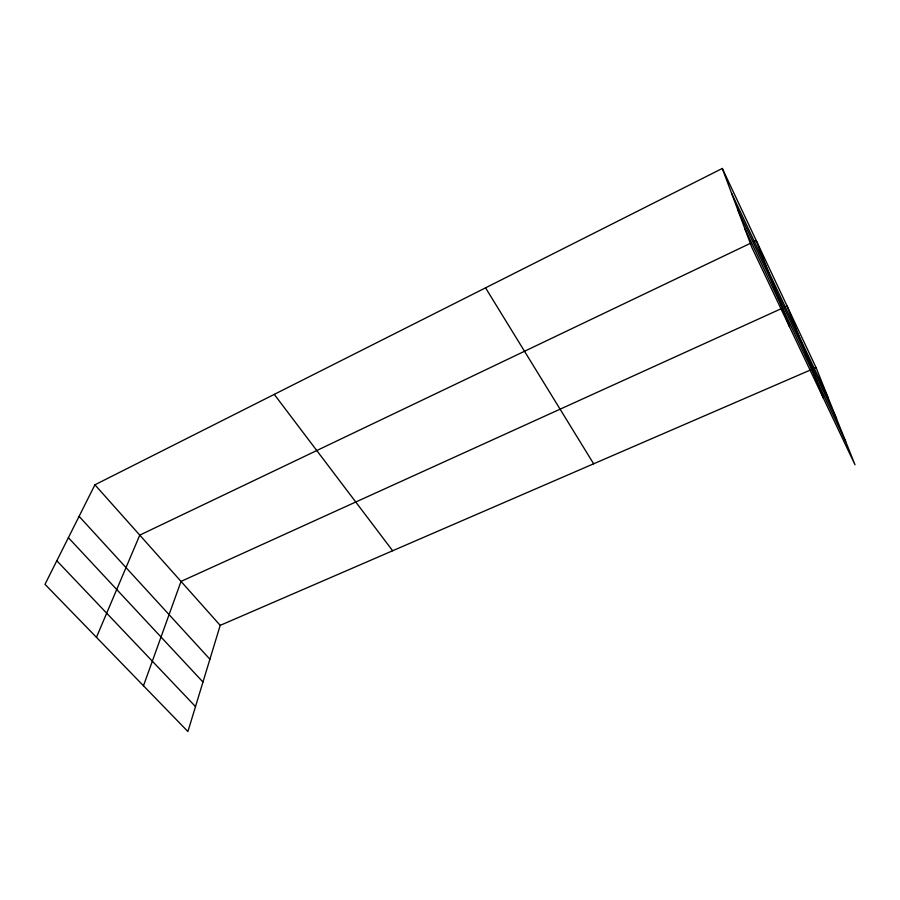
<?xml version="1.0" encoding="UTF-8"?>
<svg xmlns="http://www.w3.org/2000/svg" width="900" height="900" viewBox="0 0 900 900"><rect width="100%" height="100%" fill="white"/><g stroke="black" fill="none" stroke-linecap="round" stroke-linejoin="round"><path stroke-width="1.35" d="M810.956 369.776L220.208 625.365L187.909 731.543L45 584.314L94.916 484.808L722.295 168.458L816.064 367.56L855 464.771L751.905 247.545L722.295 168.458M143.483 685.778L181.024 581.411L781.988 308.363M96.446 637.324L139.77 535.129L751.185 242.944M753.716 241.74L756.236 240.536L789.548 326.858M784.541 307.192L787.084 306.034L823.444 398.272M813.51 368.674L816.064 367.56M56.812 560.756L195.502 706.579M68.4 537.683L202.972 682.02M79.099 516.352L209.914 659.227M94.916 484.808L220.208 625.365M274.252 394.38L392.659 550.755M485.539 287.831L593.64 463.804M744.75 228.431L845.685 441.517M731.509 193.061L828.293 398.081M737.831 209.936L836.617 418.882"/></g></svg>
